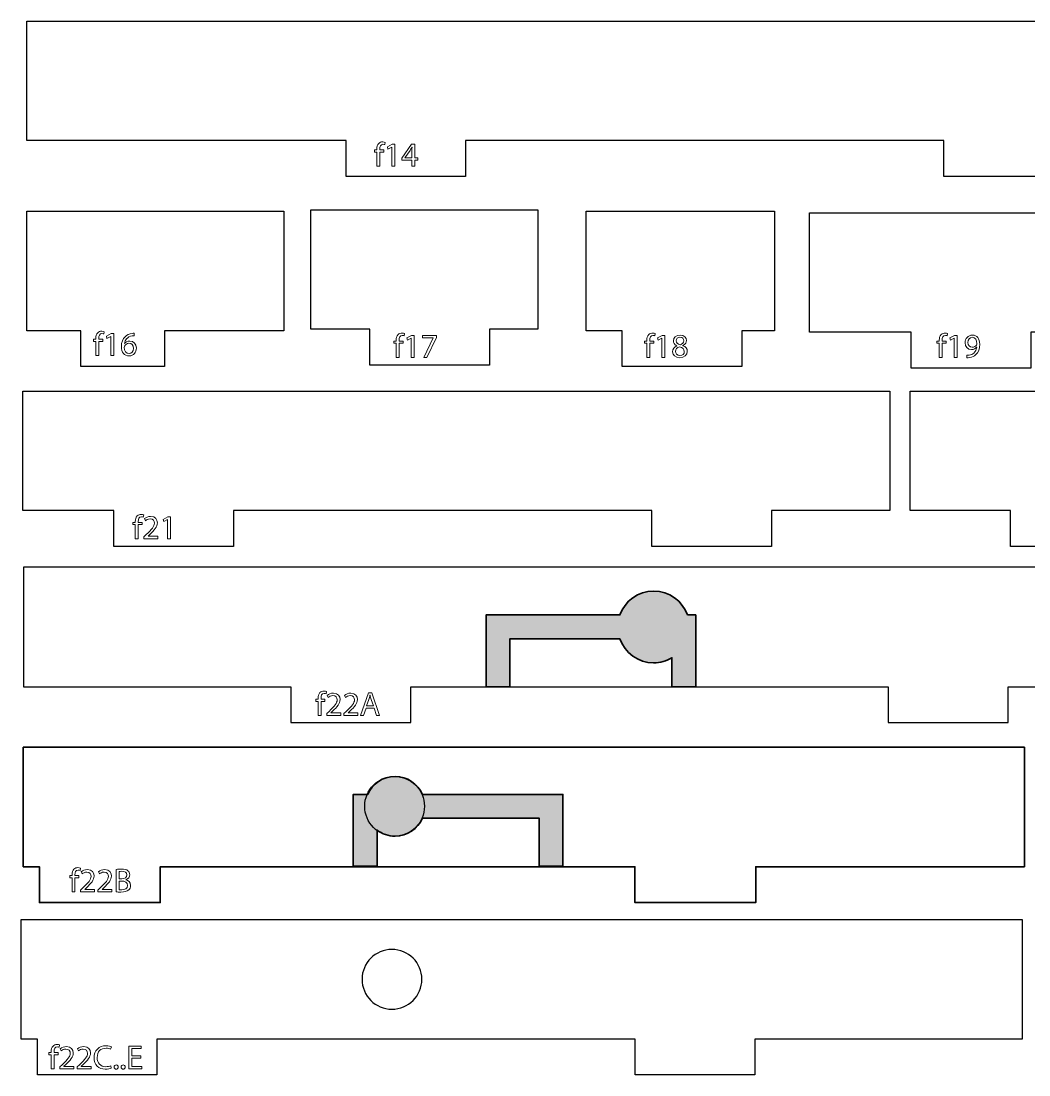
# Model space of a CAD drawing. Header units: millimetres. Extents: x -26 to 458, y -385 to -10.
# Drawn here: x 7.7 to 92, y -191.1 to -103 of the extents above; entities that cross this region are included whole.
import ezdxf

# ---------------------------------------------------------------- set-up
doc = ezdxf.new("R2010")
doc.units = ezdxf.units.MM
doc.header["$MEASUREMENT"] = 0
doc.layers.add('Layer 1', color=7, linetype='Continuous')

# ---------------------------------------------------------------- blocks, each defined once
blk = doc.blocks.new('block 15')
at = {"layer": 'Layer 1', "color": 3, "lineweight": 18}
for points, knots in [([(11.977, -175.836), (11.977, -175.836), (11.977, -174.66), (11.977, -174.66), (11.977, -174.66), (11.785, -174.66), (11.785, -174.66), (11.785, -174.66), (11.785, -174.471), (11.785, -174.471), (11.785, -174.471), (11.977, -174.471), (11.977, -174.471), (11.977, -174.471), (11.977, -174.406), (11.977, -174.406), (11.977, -174.214), (12.019, -174.039), (12.135, -173.929), (12.228, -173.839), (12.352, -173.802), (12.468, -173.802), (12.555, -173.802), (12.631, -173.822), (12.679, -173.841), (12.679, -173.841), (12.645, -174.033), (12.645, -174.033), (12.609, -174.016), (12.558, -174.002), (12.487, -174.002), (12.276, -174.002), (12.222, -174.188), (12.222, -174.397), (12.222, -174.397), (12.222, -174.471), (12.222, -174.471), (12.222, -174.471), (12.552, -174.471), (12.552, -174.471), (12.552, -174.471), (12.552, -174.66), (12.552, -174.66), (12.552, -174.66), (12.222, -174.66), (12.222, -174.66), (12.222, -174.66), (12.222, -175.836), (12.222, -175.836), (12.222, -175.836), (11.977, -175.836), (11.977, -175.836)], [0, 0, 0, 0, 1, 1, 1, 2, 2, 2, 3, 3, 3, 4, 4, 4, 5, 5, 5, 6, 6, 6, 7, 7, 7, 8, 8, 8, 9, 9, 9, 10, 10, 10, 11, 11, 11, 12, 12, 12, 13, 13, 13, 14, 14, 14, 15, 15, 15, 16, 16, 16, 17, 17, 17, 17]), ([(12.696, -175.836), (12.696, -175.836), (12.696, -175.683), (12.696, -175.683), (12.696, -175.683), (12.891, -175.494), (12.891, -175.494), (13.359, -175.049), (13.571, -174.812), (13.574, -174.535), (13.574, -174.349), (13.483, -174.177), (13.21, -174.177), (13.043, -174.177), (12.905, -174.262), (12.821, -174.332), (12.821, -174.332), (12.742, -174.157), (12.742, -174.157), (12.869, -174.05), (13.049, -173.971), (13.261, -173.971), (13.655, -173.971), (13.822, -174.242), (13.822, -174.504), (13.822, -174.843), (13.577, -175.116), (13.19, -175.489), (13.19, -175.489), (13.043, -175.624), (13.043, -175.624), (13.043, -175.624), (13.043, -175.63), (13.043, -175.63), (13.043, -175.63), (13.867, -175.63), (13.867, -175.63), (13.867, -175.63), (13.867, -175.836), (13.867, -175.836), (13.867, -175.836), (12.696, -175.836), (12.696, -175.836)], [0, 0, 0, 0, 1, 1, 1, 2, 2, 2, 3, 3, 3, 4, 4, 4, 5, 5, 5, 6, 6, 6, 7, 7, 7, 8, 8, 8, 9, 9, 9, 10, 10, 10, 11, 11, 11, 12, 12, 12, 13, 13, 13, 14, 14, 14, 14]), ([(14.144, -175.836), (14.144, -175.836), (14.144, -175.683), (14.144, -175.683), (14.144, -175.683), (14.339, -175.494), (14.339, -175.494), (14.807, -175.049), (15.019, -174.812), (15.022, -174.535), (15.022, -174.349), (14.931, -174.177), (14.658, -174.177), (14.491, -174.177), (14.353, -174.262), (14.268, -174.332), (14.268, -174.332), (14.189, -174.157), (14.189, -174.157), (14.316, -174.05), (14.497, -173.971), (14.708, -173.971), (15.103, -173.971), (15.27, -174.242), (15.27, -174.504), (15.27, -174.843), (15.024, -175.116), (14.638, -175.489), (14.638, -175.489), (14.491, -175.624), (14.491, -175.624), (14.491, -175.624), (14.491, -175.63), (14.491, -175.63), (14.491, -175.63), (15.315, -175.63), (15.315, -175.63), (15.315, -175.63), (15.315, -175.836), (15.315, -175.836), (15.315, -175.836), (14.144, -175.836), (14.144, -175.836)], [0, 0, 0, 0, 1, 1, 1, 2, 2, 2, 3, 3, 3, 4, 4, 4, 5, 5, 5, 6, 6, 6, 7, 7, 7, 8, 8, 8, 9, 9, 9, 10, 10, 10, 11, 11, 11, 12, 12, 12, 13, 13, 13, 14, 14, 14, 14]), ([(15.679, -173.96), (15.787, -173.937), (15.956, -173.92), (16.128, -173.92), (16.373, -173.92), (16.531, -173.963), (16.65, -174.059), (16.748, -174.132), (16.808, -174.245), (16.808, -174.394), (16.808, -174.578), (16.686, -174.738), (16.486, -174.812), (16.486, -174.812), (16.486, -174.817), (16.486, -174.817), (16.667, -174.863), (16.878, -175.012), (16.878, -175.294), (16.878, -175.458), (16.813, -175.582), (16.717, -175.675), (16.585, -175.796), (16.37, -175.853), (16.06, -175.853), (15.891, -175.853), (15.761, -175.841), (15.679, -175.83), (15.679, -175.83), (15.679, -173.96), (15.679, -173.96)], [0, 0, 0, 0, 1, 1, 1, 2, 2, 2, 3, 3, 3, 4, 4, 4, 5, 5, 5, 6, 6, 6, 7, 7, 7, 8, 8, 8, 9, 9, 9, 10, 10, 10, 10]), ([(15.925, -174.738), (15.925, -174.738), (16.148, -174.738), (16.148, -174.738), (16.407, -174.738), (16.559, -174.603), (16.559, -174.42), (16.559, -174.197), (16.39, -174.11), (16.142, -174.11), (16.029, -174.11), (15.964, -174.118), (15.925, -174.126), (15.925, -174.126), (15.925, -174.738), (15.925, -174.738)], [0, 0, 0, 0, 1, 1, 1, 2, 2, 2, 3, 3, 3, 4, 4, 4, 5, 5, 5, 5]), ([(15.925, -175.649), (15.973, -175.658), (16.043, -175.661), (16.131, -175.661), (16.384, -175.661), (16.619, -175.568), (16.619, -175.291), (16.619, -175.032), (16.396, -174.925), (16.128, -174.925), (16.128, -174.925), (15.925, -174.925), (15.925, -174.925), (15.925, -174.925), (15.925, -175.649), (15.925, -175.649)], [0, 0, 0, 0, 1, 1, 1, 2, 2, 2, 3, 3, 3, 4, 4, 4, 5, 5, 5, 5])]:
    blk.add_open_spline(points, degree=3, knots=knots, dxfattribs=at)
blk = doc.blocks.new('block 16')
at = {"layer": 'Layer 1', "color": 3, "lineweight": 18}
blk.add_lwpolyline([(36.567, -160.471), (36.37, -161.069), (36.116, -161.069), (36.762, -159.168), (37.058, -159.168), (37.707, -161.069), (37.444, -161.069), (37.241, -160.471), (36.567, -160.471)], dxfattribs=at)
for points, knots in [([(32.557, -161.069), (32.557, -161.069), (32.557, -159.893), (32.557, -159.893), (32.557, -159.893), (32.365, -159.893), (32.365, -159.893), (32.365, -159.893), (32.365, -159.704), (32.365, -159.704), (32.365, -159.704), (32.557, -159.704), (32.557, -159.704), (32.557, -159.704), (32.557, -159.639), (32.557, -159.639), (32.557, -159.447), (32.599, -159.272), (32.715, -159.162), (32.808, -159.072), (32.932, -159.035), (33.048, -159.035), (33.136, -159.035), (33.212, -159.055), (33.26, -159.075), (33.26, -159.075), (33.226, -159.267), (33.226, -159.267), (33.189, -159.25), (33.138, -159.236), (33.068, -159.236), (32.856, -159.236), (32.803, -159.422), (32.803, -159.631), (32.803, -159.631), (32.803, -159.704), (32.803, -159.704), (32.803, -159.704), (33.133, -159.704), (33.133, -159.704), (33.133, -159.704), (33.133, -159.893), (33.133, -159.893), (33.133, -159.893), (32.803, -159.893), (32.803, -159.893), (32.803, -159.893), (32.803, -161.069), (32.803, -161.069), (32.803, -161.069), (32.557, -161.069), (32.557, -161.069)], [0, 0, 0, 0, 1, 1, 1, 2, 2, 2, 3, 3, 3, 4, 4, 4, 5, 5, 5, 6, 6, 6, 7, 7, 7, 8, 8, 8, 9, 9, 9, 10, 10, 10, 11, 11, 11, 12, 12, 12, 13, 13, 13, 14, 14, 14, 15, 15, 15, 16, 16, 16, 17, 17, 17, 17]), ([(33.277, -161.069), (33.277, -161.069), (33.277, -160.917), (33.277, -160.917), (33.277, -160.917), (33.472, -160.728), (33.472, -160.728), (33.94, -160.282), (34.151, -160.045), (34.154, -159.769), (34.154, -159.583), (34.064, -159.41), (33.79, -159.41), (33.624, -159.41), (33.486, -159.495), (33.401, -159.566), (33.401, -159.566), (33.322, -159.391), (33.322, -159.391), (33.449, -159.284), (33.63, -159.205), (33.841, -159.205), (34.236, -159.205), (34.402, -159.475), (34.402, -159.738), (34.402, -160.076), (34.157, -160.35), (33.771, -160.722), (33.771, -160.722), (33.624, -160.858), (33.624, -160.858), (33.624, -160.858), (33.624, -160.863), (33.624, -160.863), (33.624, -160.863), (34.448, -160.863), (34.448, -160.863), (34.448, -160.863), (34.448, -161.069), (34.448, -161.069), (34.448, -161.069), (33.277, -161.069), (33.277, -161.069)], [0, 0, 0, 0, 1, 1, 1, 2, 2, 2, 3, 3, 3, 4, 4, 4, 5, 5, 5, 6, 6, 6, 7, 7, 7, 8, 8, 8, 9, 9, 9, 10, 10, 10, 11, 11, 11, 12, 12, 12, 13, 13, 13, 14, 14, 14, 14]), ([(34.725, -161.069), (34.725, -161.069), (34.725, -160.917), (34.725, -160.917), (34.725, -160.917), (34.919, -160.728), (34.919, -160.728), (35.388, -160.282), (35.599, -160.045), (35.602, -159.769), (35.602, -159.583), (35.512, -159.41), (35.238, -159.41), (35.072, -159.41), (34.934, -159.495), (34.849, -159.566), (34.849, -159.566), (34.77, -159.391), (34.77, -159.391), (34.897, -159.284), (35.077, -159.205), (35.289, -159.205), (35.684, -159.205), (35.85, -159.475), (35.85, -159.738), (35.85, -160.076), (35.605, -160.35), (35.218, -160.722), (35.218, -160.722), (35.072, -160.858), (35.072, -160.858), (35.072, -160.858), (35.072, -160.863), (35.072, -160.863), (35.072, -160.863), (35.895, -160.863), (35.895, -160.863), (35.895, -160.863), (35.895, -161.069), (35.895, -161.069), (35.895, -161.069), (34.725, -161.069), (34.725, -161.069)], [0, 0, 0, 0, 1, 1, 1, 2, 2, 2, 3, 3, 3, 4, 4, 4, 5, 5, 5, 6, 6, 6, 7, 7, 7, 8, 8, 8, 9, 9, 9, 10, 10, 10, 11, 11, 11, 12, 12, 12, 13, 13, 13, 14, 14, 14, 14]), ([(37.191, -160.279), (37.191, -160.279), (37.005, -159.732), (37.005, -159.732), (36.962, -159.608), (36.934, -159.495), (36.906, -159.385), (36.906, -159.385), (36.9, -159.385), (36.9, -159.385), (36.872, -159.498), (36.841, -159.614), (36.804, -159.729), (36.804, -159.729), (36.618, -160.279), (36.618, -160.279), (36.618, -160.279), (37.191, -160.279), (37.191, -160.279)], [0, 0, 0, 0, 1, 1, 1, 2, 2, 2, 3, 3, 3, 4, 4, 4, 5, 5, 5, 6, 6, 6, 6])]:
    blk.add_open_spline(points, degree=3, knots=knots, dxfattribs=at)
blk = doc.blocks.new('block 17')
at = {"layer": 'Layer 1', "color": 3, "lineweight": 18}
blk.add_lwpolyline([(19.974, -144.678), (19.969, -144.678), (19.65, -144.851), (19.602, -144.662), (20.002, -144.447), (20.214, -144.447), (20.214, -146.281), (19.974, -146.281), (19.974, -144.678)], dxfattribs=at)
for points, knots in [([(17.268, -146.281), (17.268, -146.281), (17.268, -145.104), (17.268, -145.104), (17.268, -145.104), (17.076, -145.104), (17.076, -145.104), (17.076, -145.104), (17.076, -144.915), (17.076, -144.915), (17.076, -144.915), (17.268, -144.915), (17.268, -144.915), (17.268, -144.915), (17.268, -144.851), (17.268, -144.851), (17.268, -144.659), (17.31, -144.484), (17.426, -144.374), (17.519, -144.284), (17.643, -144.247), (17.759, -144.247), (17.846, -144.247), (17.922, -144.267), (17.97, -144.286), (17.97, -144.286), (17.936, -144.478), (17.936, -144.478), (17.9, -144.461), (17.849, -144.447), (17.779, -144.447), (17.567, -144.447), (17.513, -144.633), (17.513, -144.842), (17.513, -144.842), (17.513, -144.915), (17.513, -144.915), (17.513, -144.915), (17.843, -144.915), (17.843, -144.915), (17.843, -144.915), (17.843, -145.104), (17.843, -145.104), (17.843, -145.104), (17.513, -145.104), (17.513, -145.104), (17.513, -145.104), (17.513, -146.281), (17.513, -146.281), (17.513, -146.281), (17.268, -146.281), (17.268, -146.281)], [0, 0, 0, 0, 1, 1, 1, 2, 2, 2, 3, 3, 3, 4, 4, 4, 5, 5, 5, 6, 6, 6, 7, 7, 7, 8, 8, 8, 9, 9, 9, 10, 10, 10, 11, 11, 11, 12, 12, 12, 13, 13, 13, 14, 14, 14, 15, 15, 15, 16, 16, 16, 17, 17, 17, 17]), ([(17.988, -146.281), (17.988, -146.281), (17.988, -146.128), (17.988, -146.128), (17.988, -146.128), (18.182, -145.939), (18.182, -145.939), (18.65, -145.494), (18.862, -145.257), (18.865, -144.98), (18.865, -144.794), (18.774, -144.622), (18.501, -144.622), (18.335, -144.622), (18.196, -144.707), (18.112, -144.777), (18.112, -144.777), (18.033, -144.602), (18.033, -144.602), (18.16, -144.495), (18.34, -144.416), (18.552, -144.416), (18.947, -144.416), (19.113, -144.687), (19.113, -144.949), (19.113, -145.288), (18.868, -145.561), (18.481, -145.934), (18.481, -145.934), (18.335, -146.069), (18.335, -146.069), (18.335, -146.069), (18.335, -146.075), (18.335, -146.075), (18.335, -146.075), (19.158, -146.075), (19.158, -146.075), (19.158, -146.075), (19.158, -146.281), (19.158, -146.281), (19.158, -146.281), (17.988, -146.281), (17.988, -146.281)], [0, 0, 0, 0, 1, 1, 1, 2, 2, 2, 3, 3, 3, 4, 4, 4, 5, 5, 5, 6, 6, 6, 7, 7, 7, 8, 8, 8, 9, 9, 9, 10, 10, 10, 11, 11, 11, 12, 12, 12, 13, 13, 13, 14, 14, 14, 14])]:
    blk.add_open_spline(points, degree=3, knots=knots, dxfattribs=at)
blk = doc.blocks.new('block 19')
at = {"layer": 'Layer 1', "color": 3, "lineweight": 18}
blk.add_lwpolyline([(85.771, -129.506), (85.766, -129.506), (85.447, -129.677), (85.399, -129.489), (85.799, -129.274), (86.011, -129.274), (86.011, -131.108), (85.771, -131.108), (85.771, -129.506)], dxfattribs=at)
for points, knots in [([(84.513, -131.108), (84.513, -131.108), (84.513, -129.931), (84.513, -129.931), (84.513, -129.931), (84.321, -129.931), (84.321, -129.931), (84.321, -129.931), (84.321, -129.743), (84.321, -129.743), (84.321, -129.743), (84.513, -129.743), (84.513, -129.743), (84.513, -129.743), (84.513, -129.677), (84.513, -129.677), (84.513, -129.486), (84.555, -129.311), (84.671, -129.201), (84.764, -129.111), (84.888, -129.074), (85.003, -129.074), (85.091, -129.074), (85.167, -129.094), (85.215, -129.114), (85.215, -129.114), (85.181, -129.305), (85.181, -129.305), (85.145, -129.288), (85.094, -129.274), (85.023, -129.274), (84.812, -129.274), (84.758, -129.46), (84.758, -129.669), (84.758, -129.669), (84.758, -129.743), (84.758, -129.743), (84.758, -129.743), (85.088, -129.743), (85.088, -129.743), (85.088, -129.743), (85.088, -129.931), (85.088, -129.931), (85.088, -129.931), (84.758, -129.931), (84.758, -129.931), (84.758, -129.931), (84.758, -131.108), (84.758, -131.108), (84.758, -131.108), (84.513, -131.108), (84.513, -131.108)], [0, 0, 0, 0, 1, 1, 1, 2, 2, 2, 3, 3, 3, 4, 4, 4, 5, 5, 5, 6, 6, 6, 7, 7, 7, 8, 8, 8, 9, 9, 9, 10, 10, 10, 11, 11, 11, 12, 12, 12, 13, 13, 13, 14, 14, 14, 15, 15, 15, 16, 16, 16, 17, 17, 17, 17]), ([(86.824, -130.933), (86.878, -130.938), (86.94, -130.933), (87.024, -130.924), (87.168, -130.905), (87.304, -130.845), (87.408, -130.746), (87.529, -130.637), (87.617, -130.476), (87.651, -130.259), (87.651, -130.259), (87.642, -130.259), (87.642, -130.259), (87.54, -130.383), (87.394, -130.456), (87.21, -130.456), (86.881, -130.456), (86.669, -130.208), (86.669, -129.895), (86.669, -129.548), (86.92, -129.243), (87.295, -129.243), (87.67, -129.243), (87.902, -129.548), (87.902, -130.016), (87.902, -130.42), (87.766, -130.701), (87.586, -130.876), (87.445, -131.015), (87.25, -131.099), (87.052, -131.122), (86.962, -131.136), (86.883, -131.139), (86.824, -131.136), (86.824, -131.136), (86.824, -130.933), (86.824, -130.933)], [0, 0, 0, 0, 1, 1, 1, 2, 2, 2, 3, 3, 3, 4, 4, 4, 5, 5, 5, 6, 6, 6, 7, 7, 7, 8, 8, 8, 9, 9, 9, 10, 10, 10, 11, 11, 11, 12, 12, 12, 12]), ([(86.914, -129.878), (86.914, -130.106), (87.052, -130.267), (87.267, -130.267), (87.433, -130.267), (87.563, -130.185), (87.628, -130.075), (87.642, -130.053), (87.651, -130.024), (87.651, -129.985), (87.651, -129.672), (87.535, -129.432), (87.275, -129.432), (87.064, -129.432), (86.914, -129.618), (86.914, -129.878)], [0, 0, 0, 0, 1, 1, 1, 2, 2, 2, 3, 3, 3, 4, 4, 4, 5, 5, 5, 5])]:
    blk.add_open_spline(points, degree=3, knots=knots, dxfattribs=at)
blk = doc.blocks.new('block 20')
at = {"layer": 'Layer 1', "color": 3, "lineweight": 18}
blk.add_lwpolyline([(61.318, -129.505), (61.312, -129.505), (60.993, -129.677), (60.945, -129.489), (61.346, -129.274), (61.557, -129.274), (61.557, -131.108), (61.318, -131.108), (61.318, -129.505)], dxfattribs=at)
for points, knots in [([(60.059, -131.108), (60.059, -131.108), (60.059, -129.931), (60.059, -129.931), (60.059, -129.931), (59.867, -129.931), (59.867, -129.931), (59.867, -129.931), (59.867, -129.742), (59.867, -129.742), (59.867, -129.742), (60.059, -129.742), (60.059, -129.742), (60.059, -129.742), (60.059, -129.677), (60.059, -129.677), (60.059, -129.486), (60.101, -129.311), (60.217, -129.201), (60.31, -129.111), (60.434, -129.074), (60.55, -129.074), (60.637, -129.074), (60.714, -129.094), (60.761, -129.113), (60.761, -129.113), (60.728, -129.305), (60.728, -129.305), (60.691, -129.288), (60.64, -129.274), (60.57, -129.274), (60.358, -129.274), (60.304, -129.46), (60.304, -129.669), (60.304, -129.669), (60.304, -129.742), (60.304, -129.742), (60.304, -129.742), (60.634, -129.742), (60.634, -129.742), (60.634, -129.742), (60.634, -129.931), (60.634, -129.931), (60.634, -129.931), (60.304, -129.931), (60.304, -129.931), (60.304, -129.931), (60.304, -131.108), (60.304, -131.108), (60.304, -131.108), (60.059, -131.108), (60.059, -131.108)], [0, 0, 0, 0, 1, 1, 1, 2, 2, 2, 3, 3, 3, 4, 4, 4, 5, 5, 5, 6, 6, 6, 7, 7, 7, 8, 8, 8, 9, 9, 9, 10, 10, 10, 11, 11, 11, 12, 12, 12, 13, 13, 13, 14, 14, 14, 15, 15, 15, 16, 16, 16, 17, 17, 17, 17]), ([(62.204, -130.642), (62.204, -130.411), (62.342, -130.247), (62.568, -130.151), (62.568, -130.151), (62.565, -130.143), (62.565, -130.143), (62.362, -130.047), (62.274, -129.889), (62.274, -129.731), (62.274, -129.44), (62.52, -129.243), (62.842, -129.243), (63.197, -129.243), (63.375, -129.466), (63.375, -129.694), (63.375, -129.85), (63.298, -130.016), (63.073, -130.123), (63.073, -130.123), (63.073, -130.132), (63.073, -130.132), (63.301, -130.222), (63.442, -130.383), (63.442, -130.605), (63.442, -130.924), (63.169, -131.139), (62.819, -131.139), (62.435, -131.139), (62.204, -130.91), (62.204, -130.642)], [0, 0, 0, 0, 1, 1, 1, 2, 2, 2, 3, 3, 3, 4, 4, 4, 5, 5, 5, 6, 6, 6, 7, 7, 7, 8, 8, 8, 9, 9, 9, 10, 10, 10, 10]), ([(62.509, -129.714), (62.509, -129.897), (62.647, -129.996), (62.858, -130.053), (63.016, -129.999), (63.138, -129.886), (63.138, -129.72), (63.138, -129.573), (63.05, -129.421), (62.827, -129.421), (62.621, -129.421), (62.509, -129.556), (62.509, -129.714)], [0, 0, 0, 0, 1, 1, 1, 2, 2, 2, 3, 3, 3, 4, 4, 4, 4]), ([(63.191, -130.631), (63.191, -130.408), (63.036, -130.301), (62.788, -130.23), (62.574, -130.292), (62.458, -130.433), (62.458, -130.608), (62.449, -130.794), (62.59, -130.958), (62.824, -130.958), (63.047, -130.958), (63.191, -130.82), (63.191, -130.631)], [0, 0, 0, 0, 1, 1, 1, 2, 2, 2, 3, 3, 3, 4, 4, 4, 4])]:
    blk.add_open_spline(points, degree=3, knots=knots, dxfattribs=at)
blk = doc.blocks.new('block 21')
at = {"layer": 'Layer 1', "color": 3, "lineweight": 18}
for points in [[(40.35, -129.505), (40.344, -129.505), (40.025, -129.677), (39.977, -129.489), (40.378, -129.274), (40.589, -129.274), (40.589, -131.108), (40.35, -131.108), (40.35, -129.505)], [(42.449, -129.274), (42.449, -129.438), (41.651, -131.108), (41.394, -131.108), (42.19, -129.486), (42.19, -129.48), (41.293, -129.48), (41.293, -129.274), (42.449, -129.274)]]:
    blk.add_lwpolyline(points, dxfattribs=at)
blk.add_open_spline([(39.091, -131.108), (39.091, -131.108), (39.091, -129.931), (39.091, -129.931), (39.091, -129.931), (38.9, -129.931), (38.9, -129.931), (38.9, -129.931), (38.9, -129.742), (38.9, -129.742), (38.9, -129.742), (39.091, -129.742), (39.091, -129.742), (39.091, -129.742), (39.091, -129.677), (39.091, -129.677), (39.091, -129.486), (39.134, -129.311), (39.249, -129.201), (39.342, -129.111), (39.467, -129.074), (39.582, -129.074), (39.67, -129.074), (39.746, -129.094), (39.794, -129.113), (39.794, -129.113), (39.76, -129.305), (39.76, -129.305), (39.723, -129.288), (39.672, -129.274), (39.602, -129.274), (39.39, -129.274), (39.337, -129.46), (39.337, -129.669), (39.337, -129.669), (39.337, -129.742), (39.337, -129.742), (39.337, -129.742), (39.667, -129.742), (39.667, -129.742), (39.667, -129.742), (39.667, -129.931), (39.667, -129.931), (39.667, -129.931), (39.337, -129.931), (39.337, -129.931), (39.337, -129.931), (39.337, -131.108), (39.337, -131.108), (39.337, -131.108), (39.091, -131.108), (39.091, -131.108)], degree=3, knots=[0, 0, 0, 0, 1, 1, 1, 2, 2, 2, 3, 3, 3, 4, 4, 4, 5, 5, 5, 6, 6, 6, 7, 7, 7, 8, 8, 8, 9, 9, 9, 10, 10, 10, 11, 11, 11, 12, 12, 12, 13, 13, 13, 14, 14, 14, 15, 15, 15, 16, 16, 16, 17, 17, 17, 17], dxfattribs=at)
blk = doc.blocks.new('block 22')
at = {"layer": 'Layer 1', "color": 3, "lineweight": 18}
blk.add_lwpolyline([(15.226, -129.353), (15.22, -129.353), (14.901, -129.526), (14.853, -129.337), (15.254, -129.122), (15.465, -129.122), (15.465, -130.956), (15.226, -130.956), (15.226, -129.353)], dxfattribs=at)
for points, knots in [([(13.967, -130.956), (13.967, -130.956), (13.967, -129.779), (13.967, -129.779), (13.967, -129.779), (13.775, -129.779), (13.775, -129.779), (13.775, -129.779), (13.775, -129.59), (13.775, -129.59), (13.775, -129.59), (13.967, -129.59), (13.967, -129.59), (13.967, -129.59), (13.967, -129.526), (13.967, -129.526), (13.967, -129.334), (14.009, -129.159), (14.125, -129.049), (14.218, -128.959), (14.342, -128.922), (14.458, -128.922), (14.545, -128.922), (14.622, -128.942), (14.669, -128.961), (14.669, -128.961), (14.636, -129.153), (14.636, -129.153), (14.599, -129.136), (14.548, -129.122), (14.478, -129.122), (14.266, -129.122), (14.212, -129.308), (14.212, -129.517), (14.212, -129.517), (14.212, -129.59), (14.212, -129.59), (14.212, -129.59), (14.543, -129.59), (14.543, -129.59), (14.543, -129.59), (14.543, -129.779), (14.543, -129.779), (14.543, -129.779), (14.212, -129.779), (14.212, -129.779), (14.212, -129.779), (14.212, -130.956), (14.212, -130.956), (14.212, -130.956), (13.967, -130.956), (13.967, -130.956)], [0, 0, 0, 0, 1, 1, 1, 2, 2, 2, 3, 3, 3, 4, 4, 4, 5, 5, 5, 6, 6, 6, 7, 7, 7, 8, 8, 8, 9, 9, 9, 10, 10, 10, 11, 11, 11, 12, 12, 12, 13, 13, 13, 14, 14, 14, 15, 15, 15, 16, 16, 16, 17, 17, 17, 17]), ([(17.181, -129.297), (17.13, -129.294), (17.066, -129.297), (16.995, -129.308), (16.606, -129.373), (16.4, -129.658), (16.357, -129.96), (16.357, -129.96), (16.366, -129.96), (16.366, -129.96), (16.453, -129.844), (16.606, -129.748), (16.809, -129.748), (17.133, -129.748), (17.362, -129.983), (17.362, -130.341), (17.362, -130.676), (17.133, -130.987), (16.752, -130.987), (16.36, -130.987), (16.104, -130.682), (16.104, -130.205), (16.104, -129.844), (16.233, -129.559), (16.414, -129.379), (16.566, -129.229), (16.769, -129.136), (17.001, -129.108), (17.074, -129.097), (17.136, -129.094), (17.181, -129.094), (17.181, -129.094), (17.181, -129.297), (17.181, -129.297)], [0, 0, 0, 0, 1, 1, 1, 2, 2, 2, 3, 3, 3, 4, 4, 4, 5, 5, 5, 6, 6, 6, 7, 7, 7, 8, 8, 8, 9, 9, 9, 10, 10, 10, 11, 11, 11, 11]), ([(17.111, -130.355), (17.111, -130.092), (16.961, -129.934), (16.733, -129.934), (16.583, -129.934), (16.445, -130.028), (16.377, -130.16), (16.36, -130.188), (16.349, -130.225), (16.349, -130.27), (16.355, -130.572), (16.493, -130.795), (16.752, -130.795), (16.967, -130.795), (17.111, -130.617), (17.111, -130.355)], [0, 0, 0, 0, 1, 1, 1, 2, 2, 2, 3, 3, 3, 4, 4, 4, 5, 5, 5, 5])]:
    blk.add_open_spline(points, degree=3, knots=knots, dxfattribs=at)
blk = doc.blocks.new('block 24')
at = {"layer": 'Layer 1', "color": 3, "lineweight": 18}
for points in [[(38.73, -113.513), (38.724, -113.513), (38.405, -113.685), (38.357, -113.496), (38.758, -113.282), (38.969, -113.282), (38.969, -115.115), (38.73, -115.115), (38.73, -113.513)], [(40.406, -115.115), (40.406, -114.616), (39.554, -114.616), (39.554, -114.452), (40.372, -113.282), (40.64, -113.282), (40.64, -114.421), (40.897, -114.421), (40.897, -114.616), (40.64, -114.616), (40.64, -115.115), (40.406, -115.115)]]:
    blk.add_lwpolyline(points, dxfattribs=at)
for points, knots in [([(37.471, -115.115), (37.471, -115.115), (37.471, -113.939), (37.471, -113.939), (37.471, -113.939), (37.279, -113.939), (37.279, -113.939), (37.279, -113.939), (37.279, -113.75), (37.279, -113.75), (37.279, -113.75), (37.471, -113.75), (37.471, -113.75), (37.471, -113.75), (37.471, -113.685), (37.471, -113.685), (37.471, -113.493), (37.513, -113.318), (37.629, -113.209), (37.722, -113.118), (37.846, -113.082), (37.962, -113.082), (38.049, -113.082), (38.126, -113.101), (38.173, -113.121), (38.173, -113.121), (38.14, -113.313), (38.14, -113.313), (38.103, -113.296), (38.052, -113.282), (37.982, -113.282), (37.77, -113.282), (37.716, -113.468), (37.716, -113.677), (37.716, -113.677), (37.716, -113.75), (37.716, -113.75), (37.716, -113.75), (38.047, -113.75), (38.047, -113.75), (38.047, -113.75), (38.047, -113.939), (38.047, -113.939), (38.047, -113.939), (37.716, -113.939), (37.716, -113.939), (37.716, -113.939), (37.716, -115.115), (37.716, -115.115), (37.716, -115.115), (37.471, -115.115), (37.471, -115.115)], [0, 0, 0, 0, 1, 1, 1, 2, 2, 2, 3, 3, 3, 4, 4, 4, 5, 5, 5, 6, 6, 6, 7, 7, 7, 8, 8, 8, 9, 9, 9, 10, 10, 10, 11, 11, 11, 12, 12, 12, 13, 13, 13, 14, 14, 14, 15, 15, 15, 16, 16, 16, 17, 17, 17, 17]), ([(40.406, -114.421), (40.406, -114.421), (40.406, -113.809), (40.406, -113.809), (40.406, -113.713), (40.409, -113.617), (40.414, -113.522), (40.414, -113.522), (40.406, -113.522), (40.406, -113.522), (40.349, -113.629), (40.304, -113.708), (40.254, -113.792), (40.254, -113.792), (39.805, -114.416), (39.805, -114.416), (39.805, -114.416), (39.805, -114.421), (39.805, -114.421), (39.805, -114.421), (40.406, -114.421), (40.406, -114.421)], [0, 0, 0, 0, 1, 1, 1, 2, 2, 2, 3, 3, 3, 4, 4, 4, 5, 5, 5, 6, 6, 6, 7, 7, 7, 7])]:
    blk.add_open_spline(points, degree=3, knots=knots, dxfattribs=at)
blk = doc.blocks.new('block 86')
at = {"layer": 'Layer 1', "color": 7, "lineweight": 25}
blk.add_lwpolyline([(84.9, -112.972), (44.9, -112.972), (44.9, -115.972), (34.9, -115.972), (34.9, -112.972), (8.19, -112.972), (8.19, -102.972), (113.365, -102.972), (113.365, -112.972), (94.9, -112.972), (94.9, -115.972), (84.9, -115.972), (84.9, -112.972)], dxfattribs=at)
blk = doc.blocks.new('block 85')
at = {"layer": 'Layer 1'}
blk.add_blockref('block 86', (0, 0), dxfattribs=at)
blk = doc.blocks.new('block 90')
at = {"layer": 'Layer 1', "color": 7, "lineweight": 25}
blk.add_lwpolyline([(12.704, -128.884), (8.196, -128.884), (8.196, -118.884), (29.704, -118.884), (29.704, -128.884), (19.704, -128.884), (19.704, -131.884), (12.704, -131.884), (12.704, -128.884)], dxfattribs=at)
blk = doc.blocks.new('block 89')
at = {"layer": 'Layer 1'}
blk.add_blockref('block 90', (0, 0), dxfattribs=at)
blk = doc.blocks.new('block 92')
at = {"layer": 'Layer 1', "color": 7, "lineweight": 25}
blk.add_lwpolyline([(46.892, -128.759), (46.892, -131.759), (36.892, -131.759), (36.892, -128.759), (31.944, -128.759), (31.944, -118.759), (50.925, -118.759), (50.925, -128.759), (46.892, -128.759)], dxfattribs=at)
blk = doc.blocks.new('block 91')
at = {"layer": 'Layer 1'}
blk.add_blockref('block 92', (0, 0), dxfattribs=at)
blk = doc.blocks.new('block 94')
at = {"layer": 'Layer 1', "color": 7, "lineweight": 25}
blk.add_lwpolyline([(68, -128.884), (68, -131.884), (58, -131.884), (58, -128.884), (54.986, -128.884), (54.986, -118.884), (70.744, -118.884), (70.744, -128.884), (68, -128.884)], dxfattribs=at)
blk = doc.blocks.new('block 93')
at = {"layer": 'Layer 1'}
blk.add_blockref('block 94', (0, 0), dxfattribs=at)
blk = doc.blocks.new('block 96')
at = {"layer": 'Layer 1', "color": 7, "lineweight": 25}
blk.add_lwpolyline([(102.163, -132.009), (102.163, -129.009), (92.163, -129.009), (92.163, -132.009), (82.163, -132.009), (82.163, -129.009), (73.648, -129.009), (73.648, -119.009), (115.549, -119.009), (115.549, -129.009), (107.163, -129.009), (107.163, -132.009), (102.163, -132.009)], dxfattribs=at)
blk = doc.blocks.new('block 95')
at = {"layer": 'Layer 1'}
blk.add_blockref('block 96', (0, 0), dxfattribs=at)
blk = doc.blocks.new('block 100')
at = {"layer": 'Layer 1', "color": 7, "lineweight": 25}
blk.add_lwpolyline([(60.487, -143.936), (25.487, -143.936), (25.487, -146.936), (15.487, -146.936), (15.487, -143.936), (7.872, -143.936), (7.872, -133.936), (80.376, -133.936), (80.376, -143.936), (70.487, -143.936), (70.487, -146.936), (60.487, -146.936), (60.487, -143.936)], dxfattribs=at)
blk = doc.blocks.new('block 99')
at = {"layer": 'Layer 1'}
blk.add_blockref('block 100', (0, 0), dxfattribs=at)
blk = doc.blocks.new('block 104')
at = {"layer": 'Layer 1', "color": 3, "lineweight": 18}
blk.add_lwpolyline([(17.724, -189.746), (16.985, -189.746), (16.985, -190.432), (17.809, -190.432), (17.809, -190.637), (16.739, -190.637), (16.739, -188.736), (17.766, -188.736), (17.766, -188.942), (16.985, -188.942), (16.985, -189.543), (17.724, -189.543), (17.724, -189.746)], dxfattribs=at)
for points, knots in [([(10.232, -190.637), (10.232, -190.637), (10.232, -189.461), (10.232, -189.461), (10.232, -189.461), (10.04, -189.461), (10.04, -189.461), (10.04, -189.461), (10.04, -189.272), (10.04, -189.272), (10.04, -189.272), (10.232, -189.272), (10.232, -189.272), (10.232, -189.272), (10.232, -189.207), (10.232, -189.207), (10.232, -189.016), (10.274, -188.841), (10.39, -188.731), (10.483, -188.641), (10.607, -188.604), (10.722, -188.604), (10.81, -188.604), (10.886, -188.623), (10.934, -188.643), (10.934, -188.643), (10.9, -188.835), (10.9, -188.835), (10.864, -188.818), (10.813, -188.804), (10.742, -188.804), (10.531, -188.804), (10.477, -188.99), (10.477, -189.199), (10.477, -189.199), (10.477, -189.272), (10.477, -189.272), (10.477, -189.272), (10.807, -189.272), (10.807, -189.272), (10.807, -189.272), (10.807, -189.461), (10.807, -189.461), (10.807, -189.461), (10.477, -189.461), (10.477, -189.461), (10.477, -189.461), (10.477, -190.637), (10.477, -190.637), (10.477, -190.637), (10.232, -190.637), (10.232, -190.637)], [0, 0, 0, 0, 1, 1, 1, 2, 2, 2, 3, 3, 3, 4, 4, 4, 5, 5, 5, 6, 6, 6, 7, 7, 7, 8, 8, 8, 9, 9, 9, 10, 10, 10, 11, 11, 11, 12, 12, 12, 13, 13, 13, 14, 14, 14, 15, 15, 15, 16, 16, 16, 17, 17, 17, 17]), ([(10.951, -190.637), (10.951, -190.637), (10.951, -190.485), (10.951, -190.485), (10.951, -190.485), (11.146, -190.296), (11.146, -190.296), (11.614, -189.85), (11.826, -189.614), (11.828, -189.337), (11.828, -189.151), (11.738, -188.979), (11.465, -188.979), (11.298, -188.979), (11.16, -189.064), (11.075, -189.134), (11.075, -189.134), (10.996, -188.959), (10.996, -188.959), (11.123, -188.852), (11.304, -188.773), (11.515, -188.773), (11.91, -188.773), (12.077, -189.044), (12.077, -189.306), (12.077, -189.645), (11.831, -189.918), (11.445, -190.291), (11.445, -190.291), (11.298, -190.426), (11.298, -190.426), (11.298, -190.426), (11.298, -190.432), (11.298, -190.432), (11.298, -190.432), (12.122, -190.432), (12.122, -190.432), (12.122, -190.432), (12.122, -190.637), (12.122, -190.637), (12.122, -190.637), (10.951, -190.637), (10.951, -190.637)], [0, 0, 0, 0, 1, 1, 1, 2, 2, 2, 3, 3, 3, 4, 4, 4, 5, 5, 5, 6, 6, 6, 7, 7, 7, 8, 8, 8, 9, 9, 9, 10, 10, 10, 11, 11, 11, 12, 12, 12, 13, 13, 13, 14, 14, 14, 14]), ([(12.399, -190.637), (12.399, -190.637), (12.399, -190.485), (12.399, -190.485), (12.399, -190.485), (12.594, -190.296), (12.594, -190.296), (13.062, -189.85), (13.274, -189.614), (13.276, -189.337), (13.276, -189.151), (13.186, -188.979), (12.912, -188.979), (12.746, -188.979), (12.608, -189.064), (12.523, -189.134), (12.523, -189.134), (12.444, -188.959), (12.444, -188.959), (12.571, -188.852), (12.752, -188.773), (12.963, -188.773), (13.358, -188.773), (13.524, -189.044), (13.524, -189.306), (13.524, -189.645), (13.279, -189.918), (12.893, -190.291), (12.893, -190.291), (12.746, -190.426), (12.746, -190.426), (12.746, -190.426), (12.746, -190.432), (12.746, -190.432), (12.746, -190.432), (13.57, -190.432), (13.57, -190.432), (13.57, -190.432), (13.57, -190.637), (13.57, -190.637), (13.57, -190.637), (12.399, -190.637), (12.399, -190.637)], [0, 0, 0, 0, 1, 1, 1, 2, 2, 2, 3, 3, 3, 4, 4, 4, 5, 5, 5, 6, 6, 6, 7, 7, 7, 8, 8, 8, 9, 9, 9, 10, 10, 10, 11, 11, 11, 12, 12, 12, 13, 13, 13, 14, 14, 14, 14]), ([(15.263, -190.575), (15.172, -190.621), (14.992, -190.666), (14.761, -190.666), (14.225, -190.666), (13.821, -190.327), (13.821, -189.704), (13.821, -189.109), (14.225, -188.705), (14.814, -188.705), (15.051, -188.705), (15.201, -188.756), (15.266, -188.79), (15.266, -188.79), (15.206, -188.99), (15.206, -188.99), (15.113, -188.945), (14.981, -188.911), (14.823, -188.911), (14.377, -188.911), (14.081, -189.196), (14.081, -189.695), (14.081, -190.161), (14.349, -190.46), (14.811, -190.46), (14.961, -190.46), (15.113, -190.429), (15.212, -190.381), (15.212, -190.381), (15.263, -190.575), (15.263, -190.575)], [0, 0, 0, 0, 1, 1, 1, 2, 2, 2, 3, 3, 3, 4, 4, 4, 5, 5, 5, 6, 6, 6, 7, 7, 7, 8, 8, 8, 9, 9, 9, 10, 10, 10, 10]), ([(15.503, -190.491), (15.503, -190.387), (15.574, -190.313), (15.673, -190.313), (15.771, -190.313), (15.839, -190.387), (15.839, -190.491), (15.839, -190.592), (15.774, -190.668), (15.67, -190.668), (15.571, -190.668), (15.503, -190.592), (15.503, -190.491)], [0, 0, 0, 0, 1, 1, 1, 2, 2, 2, 3, 3, 3, 4, 4, 4, 4]), ([(16.088, -190.491), (16.088, -190.387), (16.158, -190.313), (16.257, -190.313), (16.356, -190.313), (16.423, -190.387), (16.423, -190.491), (16.423, -190.592), (16.358, -190.668), (16.254, -190.668), (16.155, -190.668), (16.088, -190.592), (16.088, -190.491)], [0, 0, 0, 0, 1, 1, 1, 2, 2, 2, 3, 3, 3, 4, 4, 4, 4])]:
    blk.add_open_spline(points, degree=3, knots=knots, dxfattribs=at)
blk = doc.blocks.new('block 106')
at = {"layer": 'Layer 1', "color": 7, "lineweight": 25}
blk.add_open_spline([(36.236, -183.148), (36.236, -181.767), (37.356, -180.648), (38.736, -180.648), (40.117, -180.648), (41.236, -181.767), (41.236, -183.148), (41.236, -184.529), (40.117, -185.648), (38.736, -185.648), (37.356, -185.648), (36.236, -184.529), (36.236, -183.148), (36.236, -183.148), (36.236, -183.148), (36.236, -183.148)], degree=3, knots=[0, 0, 0, 0, 1, 1, 1, 2, 2, 2, 3, 3, 3, 4, 4, 4, 5, 5, 5, 5], dxfattribs=at)
blk = doc.blocks.new('block 107')
at = {"layer": 'Layer 1', "color": 7, "lineweight": 25}
blk.add_lwpolyline([(7.717, -188.148), (7.717, -178.148), (91.463, -178.148), (91.463, -188.148), (69.078, -188.148), (69.078, -191.148), (59.078, -191.148), (59.078, -188.148), (19.078, -188.148), (19.078, -191.148), (9.078, -191.148), (9.078, -188.148), (7.717, -188.148)], dxfattribs=at)
blk = doc.blocks.new('block 105')
at = {"layer": 'Layer 1'}
for name in ['block 107', 'block 106']:
    blk.add_blockref(name, (0, 0), dxfattribs=at)
blk = doc.blocks.new('block 136')
at = {"layer": 'Layer 1', "color": 7, "lineweight": 25}
blk.add_lwpolyline([(135.464, -143.936), (120.464, -143.936), (120.464, -146.936), (115.464, -146.936), (115.464, -143.936), (100.464, -143.936), (100.464, -146.936), (90.464, -146.936), (90.464, -143.936), (82.08, -143.936), (82.08, -133.936), (158.802, -133.936), (158.802, -143.936), (145.464, -143.936), (145.464, -146.936), (135.464, -146.936), (135.464, -143.936)], dxfattribs=at)
blk = doc.blocks.new('block 135')
at = {"layer": 'Layer 1'}
blk.add_blockref('block 136', (0, 0), dxfattribs=at)

msp = doc.modelspace()

# ---------------------------------------------------------------- hatches: boundary and pattern name
at = {"layer": 'Layer 1'}
h = msp.add_hatch(color=2, dxfattribs=at)
h.dxf.hatch_style = 2
edge = h.paths.add_edge_path()
edge.add_spline(control_points=[(63.451, -152.666), (63.039, -151.502), (61.931, -150.667), (60.626, -150.667), (59.321, -150.667), (58.214, -151.502), (57.801, -152.666), (57.801, -152.666), (48.595, -152.666), (48.595, -152.666), (48.595, -152.666), (46.607, -152.666), (46.607, -152.666), (46.607, -152.666), (46.607, -154.663), (46.607, -154.663), (46.607, -154.663), (46.607, -158.663), (46.607, -158.663), (46.607, -158.663), (48.595, -158.663), (48.595, -158.663), (48.595, -158.663), (48.595, -154.663), (48.595, -154.663), (48.595, -154.663), (57.799, -154.663), (57.799, -154.663), (58.21, -155.83), (59.319, -156.667), (60.626, -156.667), (61.185, -156.667), (61.707, -156.512), (62.155, -156.245), (62.155, -156.245), (62.155, -158.663), (62.155, -158.663), (62.155, -158.663), (64.143, -158.663), (64.143, -158.663), (64.143, -158.663), (64.143, -152.666), (64.143, -152.666), (64.143, -152.666), (63.451, -152.666), (63.451, -152.666)], knot_values=[0, 0, 0, 0, 1, 1, 1, 2, 2, 2, 3, 3, 3, 4, 4, 4, 5, 5, 5, 6, 6, 6, 7, 7, 7, 8, 8, 8, 9, 9, 9, 10, 10, 10, 11, 11, 11, 12, 12, 12, 13, 13, 13, 14, 14, 14, 15, 15, 15, 15], degree=3, periodic=1)
h = msp.add_hatch(color=2, dxfattribs=at)
h.dxf.hatch_style = 2
edge = h.paths.add_edge_path()
edge.add_spline(control_points=[(36.707, -167.672), (37.093, -166.789), (37.973, -166.172), (38.997, -166.172), (40.022, -166.172), (40.902, -166.789), (41.288, -167.672), (41.288, -167.672), (51.052, -167.672), (51.052, -167.672), (51.052, -167.672), (53.039, -167.672), (53.039, -167.672), (53.039, -167.672), (53.039, -169.668), (53.039, -169.668), (53.039, -169.668), (53.039, -173.668), (53.039, -173.668), (53.039, -173.668), (51.052, -173.668), (51.052, -173.668), (51.052, -173.668), (51.052, -169.668), (51.052, -169.668), (51.052, -169.668), (41.29, -169.668), (41.29, -169.668), (40.904, -170.553), (40.024, -171.172), (38.997, -171.172), (38.431, -171.172), (37.91, -170.981), (37.491, -170.664), (37.491, -170.664), (37.491, -173.668), (37.491, -173.668), (37.491, -173.668), (35.504, -173.668), (35.504, -173.668), (35.504, -173.668), (35.504, -167.672), (35.504, -167.672), (35.504, -167.672), (36.707, -167.672), (36.707, -167.672)], knot_values=[0, 0, 0, 0, 1, 1, 1, 2, 2, 2, 3, 3, 3, 4, 4, 4, 5, 5, 5, 6, 6, 6, 7, 7, 7, 8, 8, 8, 9, 9, 9, 10, 10, 10, 11, 11, 11, 12, 12, 12, 13, 13, 13, 14, 14, 14, 15, 15, 15, 15], degree=3, periodic=1)

# ---------------------------------------------------------------- linework, layer by layer
at = {"layer": 'Layer 1', "color": 7, "lineweight": 25}
msp.add_lwpolyline([(169.022, -148.666), (7.922, -148.666), (7.922, -158.663), (30.289, -158.663), (30.289, -161.666), (40.316, -161.666), (40.316, -158.663), (80.241, -158.663), (80.241, -161.666), (90.268, -161.666), (90.268, -158.663), (130.275, -158.663), (130.275, -161.666), (140.302, -161.666), (140.302, -158.663), (169.022, -158.663), (169.022, -148.666)], dxfattribs=at)
at = {"layer": 'Layer 1', "color": 7, "lineweight": 35}
msp.add_lwpolyline([(91.637, -163.725), (7.891, -163.725), (7.891, -173.725), (9.252, -173.725), (9.252, -176.725), (19.352, -176.725), (19.352, -173.725), (59.061, -173.725), (59.061, -176.725), (69.161, -176.725), (69.161, -173.725), (91.637, -173.725), (91.637, -163.725)], dxfattribs=at)
at = {"layer": 'Layer 1', "color": 1, "lineweight": 35}
for points in [[(63.451, -152.666), (63.039, -151.502), (61.931, -150.667), (60.626, -150.667), (59.321, -150.667), (58.214, -151.502), (57.801, -152.666), (57.801, -152.666), (48.595, -152.666), (48.595, -152.666), (48.595, -152.666), (46.607, -152.666), (46.607, -152.666), (46.607, -152.666), (46.607, -154.663), (46.607, -154.663), (46.607, -154.663), (46.607, -158.663), (46.607, -158.663), (46.607, -158.663), (48.595, -158.663), (48.595, -158.663), (48.595, -158.663), (48.595, -154.663), (48.595, -154.663), (48.595, -154.663), (57.799, -154.663), (57.799, -154.663), (58.21, -155.83), (59.319, -156.667), (60.626, -156.667), (61.185, -156.667), (61.707, -156.512), (62.155, -156.245), (62.155, -156.245), (62.155, -158.663), (62.155, -158.663), (62.155, -158.663), (64.143, -158.663), (64.143, -158.663), (64.143, -158.663), (64.143, -152.666), (64.143, -152.666), (64.143, -152.666), (63.451, -152.666), (63.451, -152.666)], [(36.707, -167.672), (37.093, -166.789), (37.973, -166.172), (38.997, -166.172), (40.022, -166.172), (40.902, -166.789), (41.288, -167.672), (41.288, -167.672), (51.052, -167.672), (51.052, -167.672), (51.052, -167.672), (53.039, -167.672), (53.039, -167.672), (53.039, -167.672), (53.039, -169.668), (53.039, -169.668), (53.039, -169.668), (53.039, -173.668), (53.039, -173.668), (53.039, -173.668), (51.052, -173.668), (51.052, -173.668), (51.052, -173.668), (51.052, -169.668), (51.052, -169.668), (51.052, -169.668), (41.29, -169.668), (41.29, -169.668), (40.904, -170.553), (40.024, -171.172), (38.997, -171.172), (38.431, -171.172), (37.91, -170.981), (37.491, -170.664), (37.491, -170.664), (37.491, -173.668), (37.491, -173.668), (37.491, -173.668), (35.504, -173.668), (35.504, -173.668), (35.504, -173.668), (35.504, -167.672), (35.504, -167.672), (35.504, -167.672), (36.707, -167.672), (36.707, -167.672)]]:
    msp.add_open_spline(points, degree=3, knots=[0, 0, 0, 0, 1, 1, 1, 2, 2, 2, 3, 3, 3, 4, 4, 4, 5, 5, 5, 6, 6, 6, 7, 7, 7, 8, 8, 8, 9, 9, 9, 10, 10, 10, 11, 11, 11, 12, 12, 12, 13, 13, 13, 14, 14, 14, 15, 15, 15, 15], dxfattribs=at)
at = {"layer": 'Layer 1', "color": 7, "lineweight": 25}
msp.add_open_spline([(36.456, -168.672), (36.456, -170.053), (37.576, -171.172), (38.956, -171.172), (40.337, -171.172), (41.456, -170.053), (41.456, -168.672), (41.456, -167.291), (40.337, -166.172), (38.956, -166.172), (37.576, -166.172), (36.456, -167.291), (36.456, -168.672)], degree=3, knots=[0, 0, 0, 0, 1, 1, 1, 2, 2, 2, 3, 3, 3, 4, 4, 4, 4], dxfattribs=at)

# ---------------------------------------------------------------- block references
at = {"layer": 'Layer 1'}
for name in ['block 85', 'block 24', 'block 89', 'block 91', 'block 93', 'block 95', 'block 22', 'block 21', 'block 20', 'block 19', 'block 99', 'block 135', 'block 17', 'block 16', 'block 15', 'block 105', 'block 104']:
    msp.add_blockref(name, (0, 0), dxfattribs=at)

doc.saveas('drawing.dxf')
